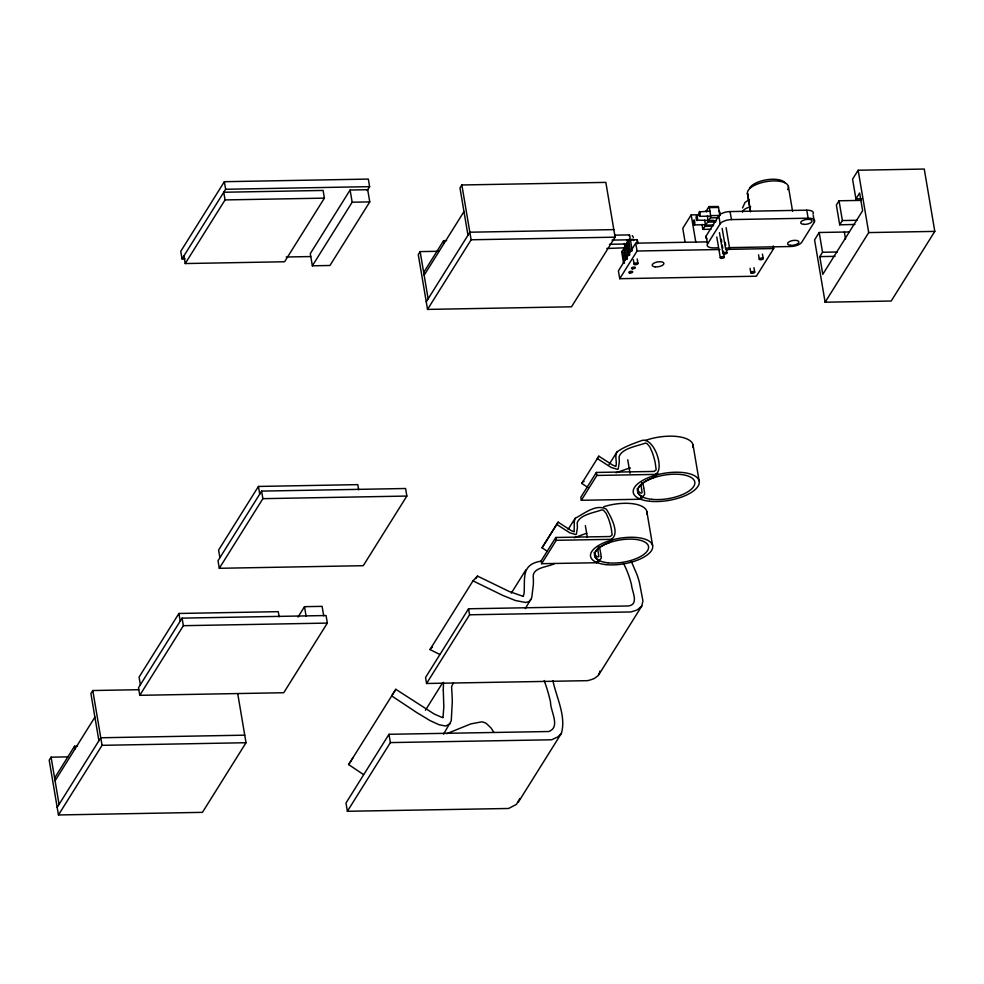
<?xml version="1.0" encoding="UTF-8"?>
<svg xmlns="http://www.w3.org/2000/svg" width="984" height="984" viewBox="0 0 984 984"><rect width="100%" height="100%" fill="white"/><g stroke="black" fill="none" stroke-linecap="round" stroke-linejoin="round"><path stroke-width="1.48" d="M599.859 671.039L599.736 672.195M719.931 214.955L719.968 214.266A3.149 0.984 89 0 0 719.538 211.474L718.8 211.339M742.526 207.968L744.986 202.47L749.377 199.469M624.729 247.537L624.84 246.258A3.075 0.959 89 0 0 624.348 243.626L624.287 243.503M628.825 235.717L629.6 235.237A3.075 0.959 89 0 1 630.08 237.87C631.101 240.022 624.422 243.122 627.792 243.934L629.649 254.917L628.038 255.471L626.144 244.549L627.792 243.934M599.711 672.355L598.149 675.627L594.594 678.308A28.019 23.973 32 0 1 591.458 679.575L587.792 680.657L426.552 683.486L425.555 677.472L468.556 608.776L628.382 605.972C639.538 604.447 631.814 591.224 631.457 584.496A108.486 92.853 32 0 0 627.89 573.205A112.188 96.026 32 0 0 625.799 568.112L623.438 563.143M519.81 798.491L516.44 804.371L508.617 808.479L347.377 811.283L345.987 803.005L388.988 734.298L548.826 731.518C560.966 726.955 550.24 710.965 550.523 701.973A203.257 173.971 32 0 0 546.231 686.401L544.238 680.559M442.997 717.533L443.821 707.029L443.292 690.424M574.176 531.791L574.262 522.209M615.886 466.404C617.337 461.57 614.274 456.109 617.066 451.865C624.631 446.49 633.77 443.44 642.466 440.303C654.766 438.2 665.086 470.377 655.172 474.423L596.87 475.444L581.323 500.278L639.625 499.269L642.06 498.088M443.476 682.379L443.267 690.104M621.679 251.67L622.601 252.236L624.459 263.22L623.512 262.913L621.679 251.67L624.569 248.165L625.197 248.091L627.054 259.063L625.43 259.628L623.536 248.706M626.144 244.549L624.237 247.624L625.197 248.091M523.34 596.206L523.992 593.647A40.418 34.588 32 0 0 524.128 592.897C525.05 577.534 521.139 564.213 541.458 561.089M702.01 224.364L702.687 228.386A2.079 0.652 89 0 0 702.994 229.346L705.417 225.607A2.03 0.64 89 0 0 705.344 224.143L704.667 220.121M716.327 220.748L708.578 220.97L710.731 217.107A2.03 0.64 89 0 0 710.657 215.644L709.304 207.612A2.079 0.652 89 0 0 709.009 206.652L706.574 210.392A2.03 0.64 89 0 0 706.647 211.855A2.079 0.652 89 0 0 706.352 210.896L706.069 210.785M525.308 608.604L531.754 597.682L533.353 584.594A157.182 134.525 32 0 0 533.365 578.383C531.188 567.067 547.854 567.411 554.582 563.549M657.816 473.439L656.98 474.743M626.857 243.417L628.69 254.561L629.539 254.917M705.233 226.345L712.908 226.209M705.344 224.131A2.079 0.652 89 0 0 705.651 225.102L708.074 221.351A2.03 0.64 89 0 0 708 219.899L707.324 215.877M710.559 217.845L718.222 217.71M443.526 734.187L451.25 720.817L452.308 701.432A293.023 250.797 32 0 0 451.939 692.884L451.582 686.574L453.489 682.834M598.776 674.753L641.777 606.046L642.859 601.384A30.898 26.445 32 0 0 642.786 600.068L639.428 582.503A113.332 96.998 32 0 0 636.894 574.373L631.236 561.261M518.384 802.083L561.384 733.388C566.378 716.155 556.39 697.508 552.934 680.756M367.18 190.515L369.603 186.653L368.323 179.088L224.352 181.696L180.761 251.326L182.04 258.89L185.103 258.829M182.04 258.89L225.631 189.26L224.352 181.696M185.213 263.552L225.053 199.924L223.749 192.249L323.121 190.453L324.413 198.128L284.585 261.756L185.213 263.552L183.922 255.889M350.095 190.023L310.292 253.601L312.358 265.803L329.96 265.483L369.763 201.892L367.696 189.703L350.095 190.023L352.161 202.212L312.358 265.803M67.921 756.868L51.082 757.176L49.2 760.165L58.462 814.961L202.446 812.354L246.025 742.723L237.759 693.843M138.732 689.71L92.791 690.534L90.909 693.536L98.904 740.768M54.612 778.061L74.526 746.241L77.515 746.179M55.067 780.792L94.907 717.151M57.183 807.397L100.774 737.766L244.745 735.171M279.136 616.784L278.275 611.667L178.916 613.462L139.076 677.09L140.38 684.766M358.656 489.749L357.795 484.632L258.423 486.44L218.596 550.068L219.887 557.743M58.462 814.961L102.053 745.331L92.791 690.534M182.089 618.136L138.498 687.767L139.777 695.319L283.749 692.724L327.34 623.093L326.061 615.529L182.089 618.136L183.368 625.689L139.777 695.319M261.609 491.102L218.017 560.732L219.297 568.297L363.268 565.689L406.859 496.059L405.58 488.507L261.609 491.102L262.876 498.667L219.297 568.297M438.532 251.277L420.143 251.609L418.274 254.61L427.536 309.406L571.507 306.799L615.098 237.169L605.837 182.384L461.853 184.98L459.983 187.981L467.966 235.213M423.686 272.494L443.599 240.686L446.588 240.625M424.141 275.225L463.981 211.597M426.257 301.842L469.848 232.212L613.819 229.616M427.536 309.406L471.127 239.776L461.853 184.98M298.004 617.054L304.511 606.673L322.1 606.353L323.711 615.836M706.512 241.892L635.738 243.171L618.407 270.858L619.736 278.693L756.364 276.221L773.695 248.546L773.252 245.926M619.736 278.693L637.066 251.018L635.738 243.171M698.849 214.758L691.186 214.893L682.773 228.337L685.061 241.941M363.465 774.531L348.643 764.58L395.839 689.317L433.587 713.621A68.056 58.253 32 0 0 434.891 714.31L441.164 717.078A20.639 17.663 32 0 0 441.582 717.225L441.804 717.299A14.588 12.485 32 0 0 442.529 717.508L442.788 717.57M439.737 654.434L429.983 649.551L472.997 580.855L477.474 576.071L509.134 591.446L523.267 596.39M475.862 578.654L477.474 576.071M718.332 247.833L713.732 247.907A9.225 3.801 -9.6 0 1 707.496 244.02L706.143 236L718.8 215.779A9.225 3.801 -9.6 0 1 730.091 211.572L806.769 210.182A9.225 3.801 -9.6 0 1 813.005 214.069M426.552 683.486L469.565 614.791L468.556 608.776M347.377 811.283L390.377 742.588L388.988 734.298M707.496 244.02L720.153 223.798A9.225 3.801 -9.6 0 1 731.456 219.592L808.135 218.202A9.225 3.801 -9.6 0 1 814.358 222.089L801.702 242.322A9.225 3.801 -9.6 0 1 790.41 246.529L729.058 247.636M425.42 710.264L442.456 683.044M511.323 593.118L525.923 569.798M588.42 487.843L581.778 483.39L598.838 456.182L612.491 464.965A24.612 21.058 32 0 0 612.958 465.211L615.234 466.219M547.375 551.36L542.049 547.793L558.125 522.16L570.978 530.438A23.173 19.84 32 0 0 571.421 530.671L573.561 531.618M558.125 522.16L542.049 547.793M598.838 456.182L597.325 458.556L611.236 467.498L617.497 469.343A2.079 1.771 32 0 0 618.235 468.901L619.28 462.197A99.901 85.497 32 0 0 619.084 456.797C621.753 448.273 637.435 446.072 645.418 443.108A3.641 3.124 32 0 1 647.164 443.735L649.821 446.871L652.343 452.591A75.657 64.76 32 0 1 655.184 462.64L656.193 469.762L654.163 471.434L596.365 472.443L580.818 497.289L581.323 500.278M556.698 524.386L569.81 532.824L575.702 534.558A1.956 1.673 32 0 0 576.39 534.14L577.387 527.83A94.095 80.54 32 0 0 577.19 522.738C580.252 514.472 594.065 512.775 601.999 509.835A3.432 2.94 32 0 1 603.635 510.438L606.144 513.39L608.53 518.777A73.333 62.767 32 0 1 611.347 529.048L612.146 534.952L610.228 536.526L555.788 537.473L541.151 560.88L541.618 563.697L596.538 562.737L598.936 561.557M541.618 563.697L556.268 540.302L555.788 537.473M568.112 529.478L575.087 518.334C584.078 513.771 596.218 503.402 606.316 509.208C611.248 516.994 620.215 533.992 611.187 539.343L556.268 540.302M609.071 464.546L616.845 452.123M596.538 562.737L598.309 559.908A27.306 11.242 -9.6 0 1 609.194 542.516L611.187 539.343M596.968 562.577C597.423 560.019 602.38 559.724 601.175 556.636M609.748 542.159L611.691 539.158M639.625 499.269L641.506 496.256A28.979 11.931 -9.6 0 1 653.056 477.793L655.172 474.423M640.067 499.097C640.609 496.563 645.787 495.961 644.545 492.812M653.647 477.424L655.627 474.251M849.192 231.953L819.192 232.495L814.58 239.862L825.121 302.211L891.209 301.018L934.8 231.388L924.259 169.039L858.159 170.232L852.574 179.162L855.92 198.916L861.738 198.805M860.877 200.392L839.032 200.785L836.375 205.053L839.709 224.807L854.899 224.45M855.92 198.916L859.635 192.987L862.624 210.687L822.784 274.327L819.795 256.627L822.526 252.261L819.192 232.495M839.709 224.807L842.378 220.539L839.032 200.785M825.121 302.211L868.712 232.581L858.159 170.232M530.991 599.527L528.814 601.741L525.591 602.479L515.321 600.486L502.676 595.357L472.997 580.855M395.839 689.317L391.644 695.872L416.822 712.613L430.131 720.632L439.171 724.778L445.691 726.02L450.008 723.818M348.643 764.58L352.826 758.012M581.778 483.39L583.291 481.016L584.102 481.57M641.777 606.046L637.607 609.613A28.019 23.973 32 0 1 634.471 610.88L630.806 611.962L469.565 614.791M561.384 733.388L557.78 736.942L551.618 739.784L390.377 742.588M708.652 206.615L718.209 206.492A2.079 0.652 89 0 1 718.505 207.452L719.87 215.471L710.669 215.631M575.087 518.334L574.238 521.864M429.983 649.551L432.517 646.857M710.325 216.148L699.661 216.332L700.178 214.623A3.149 0.984 89 0 0 699.747 211.843L709.993 211.154M612.22 540.339L609.194 542.516M656.144 475.604L653.056 477.793M609.453 244.29L626.956 243.983L627.46 242.064A3.075 0.959 89 0 0 627.042 239.567M699.722 216.332L699.255 215.853A3.149 0.984 89 0 1 698.824 213.048L699.476 211.4M694.384 220.391L693.794 220.01L693.449 221.621A3.149 0.984 89 0 0 693.892 224.413L694.47 224.819L694.815 223.196A3.149 0.984 89 0 0 694.372 220.416M708.578 220.97L708.308 220.847A2.079 0.652 89 0 1 708.013 219.875M616.033 472.738L629.871 467.941A3.641 3.124 32 0 1 630.473 468.064M574.312 537.756L586.759 533.205M446.81 733.646L470.819 723.904L481.656 721.85A10.086 8.635 32 0 1 486.465 723.597L490.942 727.852L493.833 732.268M612.073 240.108L637.165 239.678L638.198 242.974M696.979 220.625L697.496 218.915A3.149 0.984 89 0 0 697.053 216.123L696.426 215.791L696.131 217.341A3.149 0.984 89 0 0 696.574 220.121L707.644 220.428M694.298 224.905L704.95 224.721M629.576 239.788L629.243 239.456A3.075 0.959 89 0 1 629.12 239.161M225.631 189.26L369.603 186.653M225.053 199.924L324.413 198.128M352.161 202.212L369.763 201.892M709.304 207.612L718.505 207.452M710.682 220.379L713.732 220.318M707.902 222.101L715.565 221.953M842.378 220.539L856.941 220.281M705.995 225.127L713.671 224.992M703.339 229.383L711.001 229.235M614.668 235.176L629.256 234.905M471.127 239.776L615.098 237.169M868.712 232.581L934.8 231.388M606.821 248.485L623.991 247.833A3.075 0.959 89 0 1 623.868 247.537M286.196 256.996L310.698 256.553M637.066 251.018L719.968 249.518M729.169 249.346L773.695 248.546M822.526 252.261L837.335 251.99M819.795 256.627L835.022 256.344M262.876 498.667L406.859 496.059M183.368 625.689L327.34 623.093M102.053 745.331L246.025 742.723M626.943 259.063L626.082 258.657L624.287 247.513M632.245 235.68L633.413 237.39M642.884 483.316L643.782 487.757M599.613 547.719L600.388 551.581M597.596 548.26L598.85 556.243A2.239 0.996 74.1 0 1 598.42 556.809L597.497 556.882A27.306 11.242 -9.6 0 1 594.139 552.381M640.953 484.891L642.085 492.258A2.386 1.058 74.1 0 1 641.617 492.972L640.756 493.058A28.979 11.931 -9.6 0 1 637.152 488.716M600.511 552.208L601.15 556.304M643.893 488.384L644.508 492.43M844.358 232.04L845.551 239.1M813.227 215.41L814.358 222.089M806.769 210.182L808.135 218.202M788.405 186.566L792.587 211.314M762.428 254.106L763.178 258.534A1.968 0.812 -9.6 0 1 760.263 259.739A1.968 0.812 -9.6 0 1 760.275 258.312A1.968 0.812 -9.6 0 1 763.19 258.62M758.553 254.807L759.304 259.235M747.483 193.614L750.558 211.794M747.434 193.307L750.497 211.425M753.953 267.648L754.703 272.076A1.968 0.812 -9.6 0 1 751.788 273.269A1.968 0.812 -9.6 0 1 751.801 271.855A1.968 0.812 -9.6 0 1 754.716 272.162M750.079 268.349L750.829 272.777M730.091 211.572L731.456 219.592M726.118 227.661L729.648 248.534A2.017 0.824 -9.6 0 1 726.659 249.764A2.017 0.824 -9.6 0 1 726.672 248.312A2.017 0.824 -9.6 0 1 729.661 248.62M725.196 242.384L725.7 245.373M726.204 248.349L726.967 252.827M722.158 228.386L725.688 249.247M718.8 215.779L720.153 223.798M721.26 239.223L721.764 242.199M722.268 245.188L722.773 248.165M723.277 251.154L724.286 257.107M719.464 232.667L722.994 253.54M716.783 236.959L720.313 257.833M691.186 214.893L695.786 242.089M693.031 444.891L699.132 480.955M636.82 239.665L637.521 243.786M637.214 258.989L637.964 263.417M630.4 239.776L632.257 250.76L630.596 251.375L628.739 240.391M633.339 259.69L634.09 264.118M646.845 511.532L652.601 545.493M627.731 459.762L630.018 473.279M585.357 525.653L587.362 537.473M443.599 240.686L444.055 243.417M420.143 251.609L428.138 298.841M304.511 606.673L306.11 616.156M258.423 486.44L259.727 494.103M178.916 613.462L180.207 621.138M74.526 746.241L74.993 748.972M51.082 757.176L59.065 804.408M596.365 472.443L596.87 475.444M742.514 212.138A10.824 4.453 -9.6 0 1 750.694 206.775M630.117 240.563A1.968 0.812 -9.6 0 1 631.334 239.469A1.968 0.812 -9.6 0 1 633.696 239.481A1.968 0.812 -9.6 0 1 633.302 240.588M706.918 238.817A9.225 3.801 -9.6 0 1 706.143 236M748.307 195.287A20.762 8.549 -9.6 0 1 767.766 181.388A20.762 8.549 -9.6 0 1 787.643 189.654M749.574 188.375A18.462 7.601 -9.6 0 1 766.511 179.801A18.462 7.601 -9.6 0 1 784.924 182.643M641.752 482.603A65.067 34.932 63.3 0 1 641.863 483.082M645.172 440.5A33.444 13.764 -9.6 0 1 678.788 436.724A33.444 13.764 -9.6 0 1 693.031 447.585M603.709 506.735A31.5 12.964 -9.6 0 1 646.845 514.066M598.444 546.6A61.291 32.902 63.3 0 1 598.653 547.498M655.098 266.873A5.953 2.448 -9.6 0 0 663.942 263.503A5.953 2.448 -9.6 0 0 655.123 262.58A5.953 2.448 -9.6 0 0 655.098 266.873M635.049 264.61A1.968 0.812 -9.6 0 0 637.976 263.491A1.968 0.812 -9.6 0 0 635.049 263.195A1.968 0.812 -9.6 0 0 635.049 264.61M632.417 268.804A1.968 0.812 -9.6 0 0 635.344 267.685A1.968 0.812 -9.6 0 0 632.429 267.377A1.968 0.812 -9.6 0 0 632.417 268.804M629.797 272.998A1.968 0.812 -9.6 0 0 632.724 271.879A1.968 0.812 -9.6 0 0 629.809 271.572A1.968 0.812 -9.6 0 0 629.797 272.998M721.297 258.337A2.017 0.824 -9.6 0 0 724.286 257.193A2.017 0.824 -9.6 0 0 721.309 256.885A2.017 0.824 -9.6 0 0 721.297 258.337M723.978 254.044A2.017 0.824 -9.6 0 0 726.979 252.9A2.017 0.824 -9.6 0 0 723.99 252.593A2.017 0.824 -9.6 0 0 723.978 254.044M803.657 224.352A5.769 2.374 -9.6 0 0 812.083 221.006A5.769 2.374 -9.6 0 0 803.411 220.219A5.769 2.374 -9.6 0 0 803.657 224.352M790.496 245.336A5.769 2.374 -9.6 0 0 798.934 242.002A5.769 2.374 -9.6 0 0 790.275 241.215A5.769 2.374 -9.6 0 0 790.496 245.336M649.625 501.25A33.444 13.764 -9.6 0 0 699.292 482.308A33.444 13.764 -9.6 0 0 649.772 477.117A33.444 13.764 -9.6 0 0 649.625 501.25M651.839 499.331A28.979 11.931 -9.6 0 0 694.876 482.91A28.979 11.931 -9.6 0 0 651.974 478.421A28.979 11.931 -9.6 0 0 651.839 499.331M605.959 564.607A31.5 12.964 -9.6 0 0 652.736 546.76A31.5 12.964 -9.6 0 0 606.107 541.876A31.5 12.964 -9.6 0 0 605.959 564.607M608.051 562.811A27.306 11.23 -9.6 0 0 648.591 547.338A27.306 11.23 -9.6 0 0 608.173 543.106A27.306 11.23 -9.6 0 0 608.051 562.811"/></g></svg>
